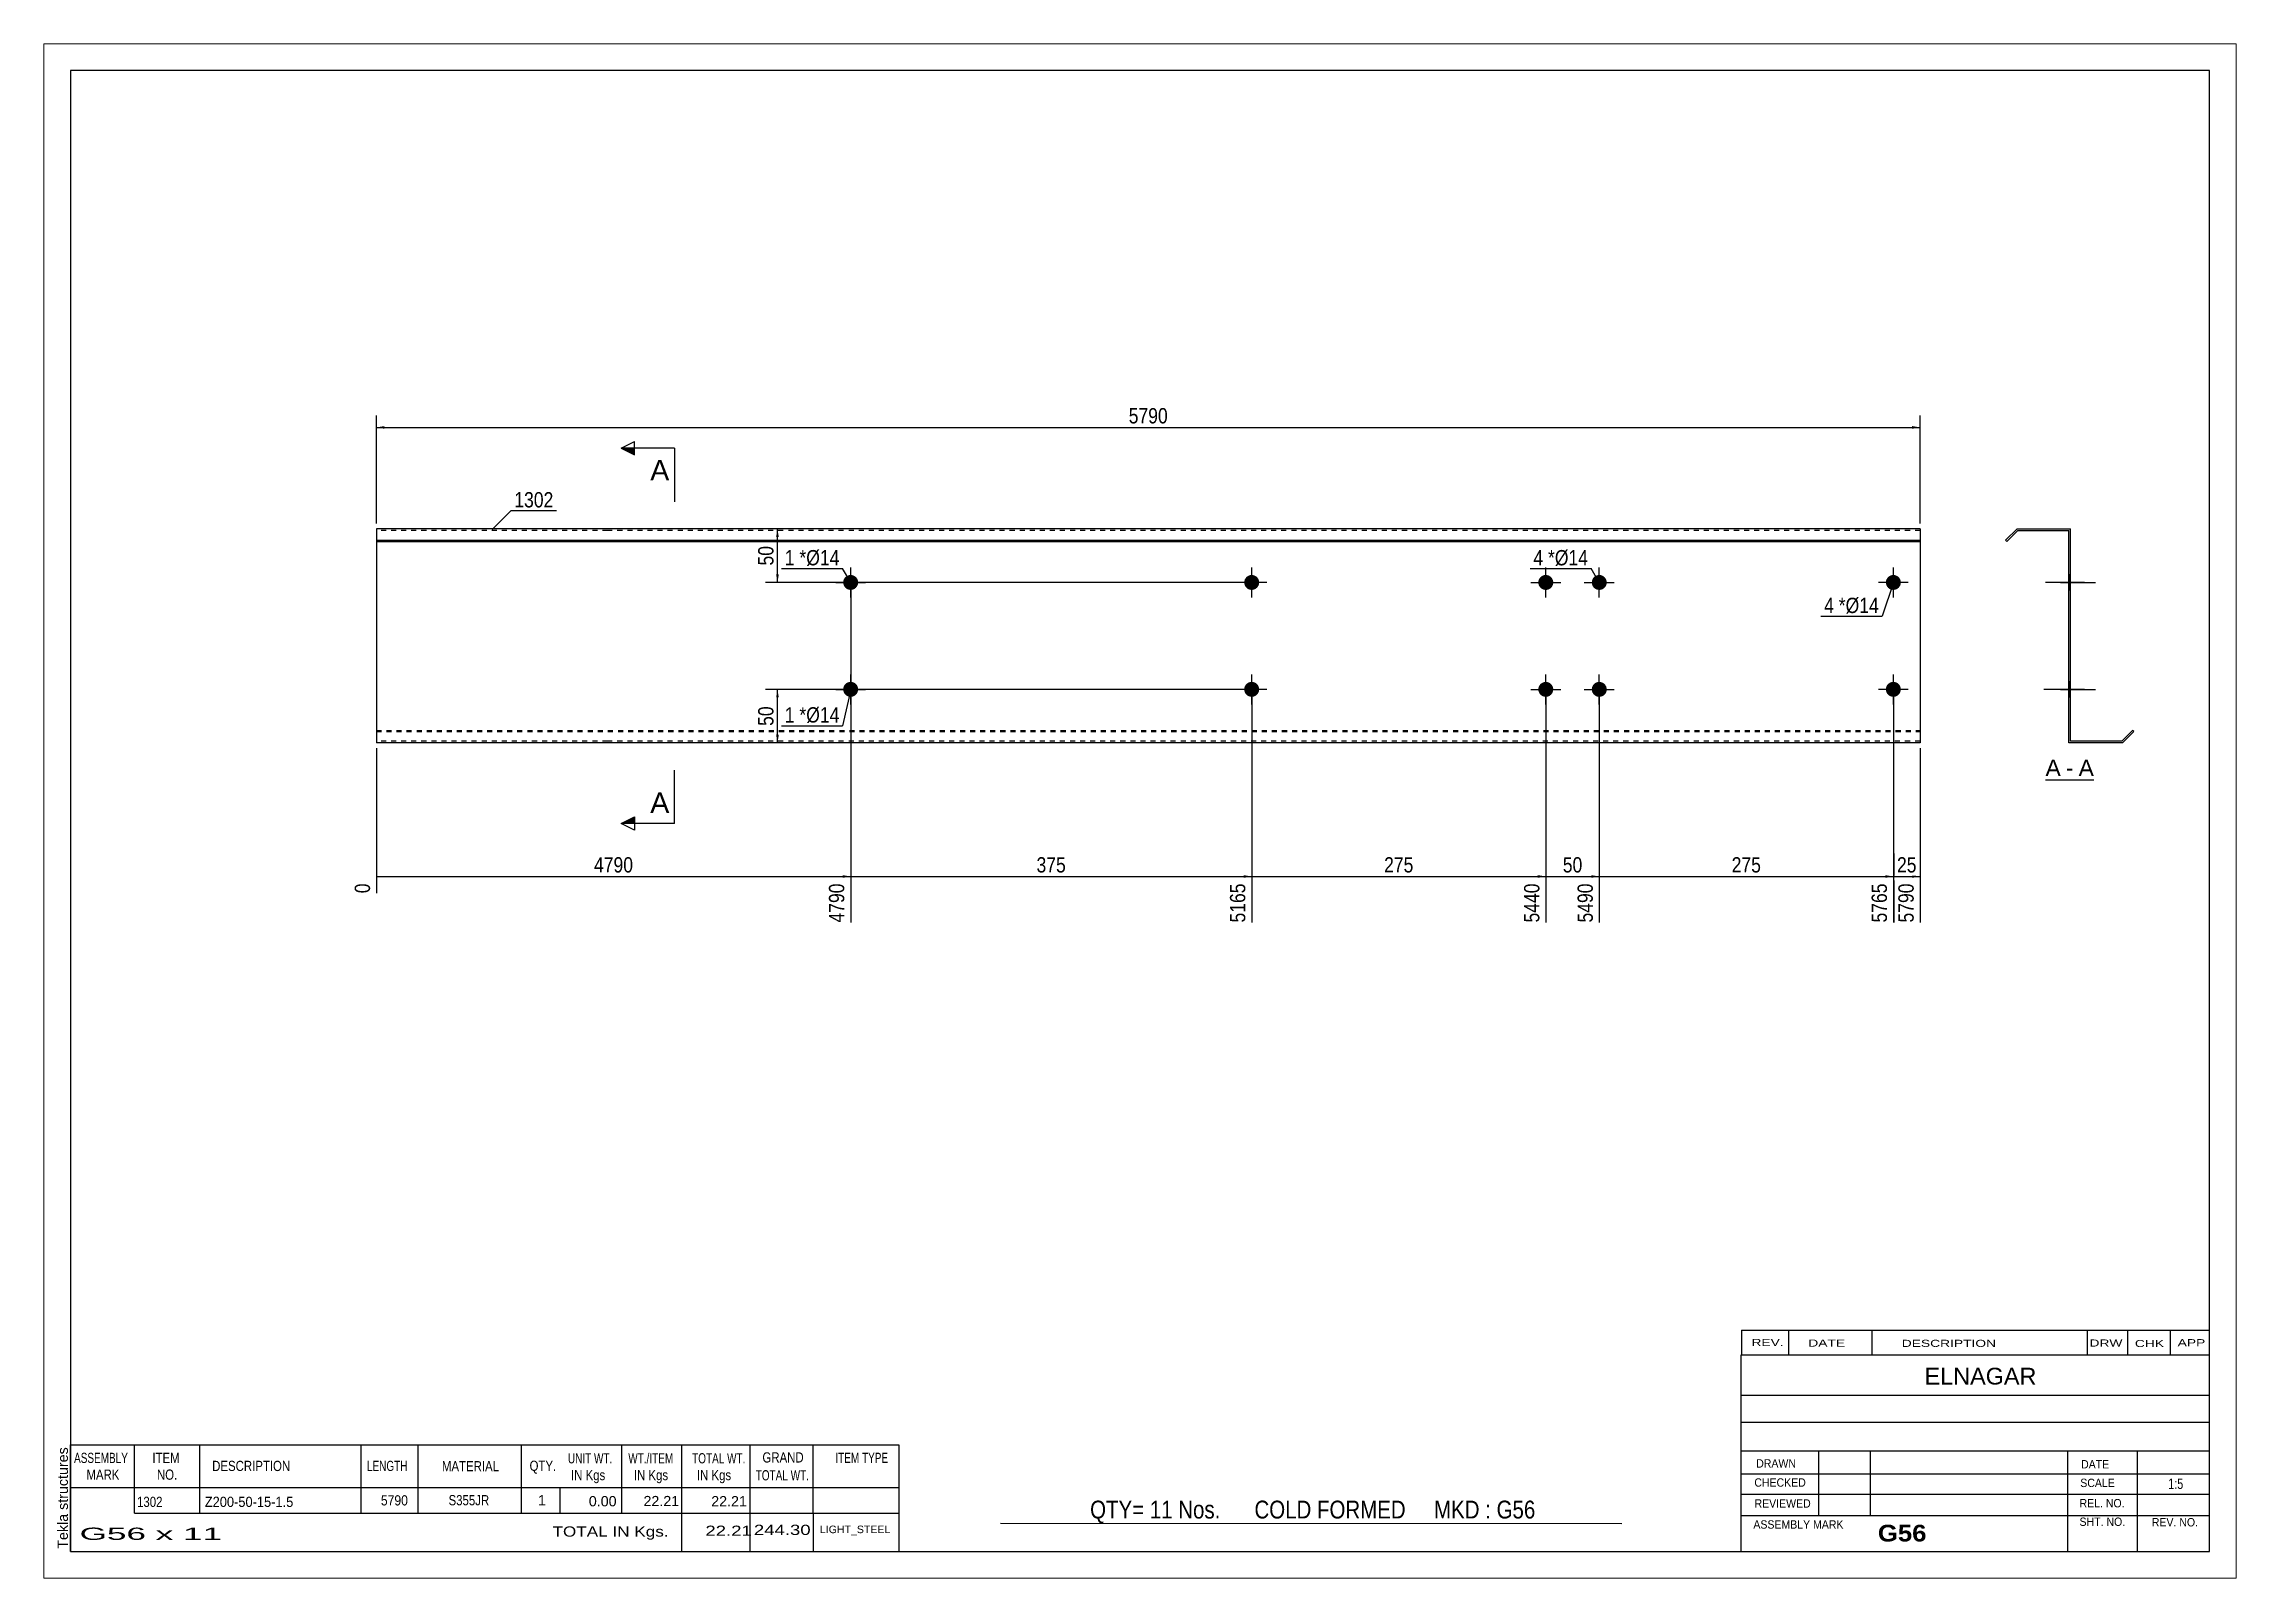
# Paper-space layout 'Layout1' of a CAD drawing. Header units: millimetres. Extents: x 0 to 410, y 0 to 287.
# The model-space entities are those that its viewports show. They can reach past a viewport. Long polylines and large blocks are cut down to what shows.
import ezdxf

# ---------------------------------------------------------------- set-up
doc = ezdxf.new("R2010")
doc.units = ezdxf.units.MM
doc.linetypes.add('DXK_LINE_DOT1', pattern=[1.8814, 0.9407, -0.9407])
doc.layers.add('Viewport layer', color=7, linetype='Continuous', plot=False)
doc.styles.add('Arial', font='ARIAL.TTF', dxfattribs={"height": 0.2})
doc.styles.add('Arial Bold', font='ARIALBD.TTF', dxfattribs={"height": 0.2})
doc.styles.add('Arial Narrow', font='ARIALN.TTF', dxfattribs={"height": 0.2})

# ---------------------------------------------------------------- blocks, each defined once
blk = doc.blocks.new('Unknown-629088982-1531')
at = {"color": 5, "linetype": 'Continuous'}
for p, q in [((342.8, 105.75), (-57.2, 105.75)), ((-57.2, 105.75), (-57.2, -171.25)), ((342.8, -171.25), (342.8, 105.75)), ((-57.2, -171.25), (342.8, -171.25))]:
    blk.add_line(p, q, dxfattribs=at)
at = {"color": 174, "linetype": 'Continuous', "style": 'Arial'}
blk.add_text('Tekla structures', height=1.9102, rotation=90, dxfattribs=at).set_placement((-57.7, -170.75))
blk = doc.blocks.new('Unknown-629088982-12 - 1227')
at = {"color": 7, "linetype": 'Continuous'}
blk.add_line((312.15, -26.95), (321.18, -26.95), dxfattribs=at)
at = {"color": 0, "linetype": 'Continuous'}
blk.add_wipeout([(314.99, -26.2), (314.99, -23), (312.15, -23), (312.15, -26.2)], dxfattribs=at)
blk.add_wipeout([(317.38, -26.2), (317.38, -23), (315.95, -23), (315.95, -26.2)], dxfattribs=at)
at = {"color": 96, "linetype": 'Continuous', "style": 'Arial'}
blk.add_text('A', height=3.06, dxfattribs=at).set_placement((312.15, -26.2))
at = {"color": 0, "linetype": 'Continuous'}
blk.add_wipeout([(321.18, -26.2), (321.18, -23), (318.34, -23), (318.34, -26.2)], dxfattribs=at)
at = {"color": 96, "linetype": 'Continuous', "style": 'Arial'}
for s, p in [('A', (318.34, -26.2)), ('-', (315.95, -26.2))]:
    blk.add_text(s, height=3.06, dxfattribs=at).set_placement(p)
blk = doc.blocks.new('Bolt-629088982-1223 - 1203')
at = {"linetype": 'Continuous'}
blk.add_hatch(color=3, dxfattribs=at).paths.add_polyline_path([(87.29, -10, -1), (90.09, -10, -1)])
at = {"color": 3, "linetype": 'Continuous'}
for p, q in [((88.69, -12.8), (88.69, -7.2)), ((85.89, -10), (91.49, -10))]:
    blk.add_line(p, q, dxfattribs=at)
blk = doc.blocks.new('Part-629088982-1218 - 1203')
at = {"color": 2, "linetype": 'Continuous'}
for p, q in [((0, 20), (0, -20)), ((43.2, 20), (0, 20)), ((0, 17.88), (43.2, 17.88)), ((0, 17.67), (43.2, 17.67)), ((288.69, 20), (43.3, 20)), ((43.3, 17.88), (288.69, 17.88)), ((43.3, 17.67), (288.69, 17.67)), ((288.69, 20), (288.69, -20)), ((43.2, -20), (0, -20)), ((288.69, -20), (43.3, -20))]:
    blk.add_line(p, q, dxfattribs=at)
at = {"color": 7, "linetype": 'DXK_LINE_DOT1'}
for p, q in [((43.2, 19.7), (0, 19.7)), ((288.69, 19.7), (43.3, 19.7)), ((0, -17.67), (43.2, -17.67)), ((0, -17.88), (43.2, -17.88)), ((43.2, -19.7), (0, -19.7)), ((43.3, -17.67), (288.69, -17.67)), ((43.3, -17.88), (288.69, -17.88)), ((288.69, -19.7), (43.3, -19.7))]:
    blk.add_line(p, q, dxfattribs=at)
blk = doc.blocks.new('Bolt-629088982-1219 - 1203')
at = {"linetype": 'Continuous'}
for points in [[(217.29, 10, -1), (220.09, 10, -1)], [(227.29, 10, -1), (230.09, 10, -1)], [(217.29, -10, -1), (220.09, -10, -1)], [(227.29, -10, -1), (230.09, -10, -1)]]:
    blk.add_hatch(color=3, dxfattribs=at).paths.add_polyline_path(points)
at = {"color": 3, "linetype": 'Continuous'}
for p, q in [((218.69, 7.2), (218.69, 12.8)), ((228.69, 7.2), (228.69, 12.8)), ((215.89, 10), (221.49, 10)), ((225.89, 10), (231.49, 10)), ((218.69, -12.8), (218.69, -7.2)), ((228.69, -12.8), (228.69, -7.2)), ((215.89, -10), (221.49, -10)), ((225.89, -10), (231.49, -10))]:
    blk.add_line(p, q, dxfattribs=at)
blk = doc.blocks.new('Bolt-629088982-1220 - 1203')
at = {"linetype": 'Continuous'}
blk.add_hatch(color=3, dxfattribs=at).paths.add_polyline_path([(87.29, 10, -1), (90.09, 10, -1)])
at = {"color": 3, "linetype": 'Continuous'}
for p, q in [((88.69, 7.2), (88.69, 12.8)), ((85.89, 10), (91.49, 10))]:
    blk.add_line(p, q, dxfattribs=at)
blk = doc.blocks.new('Bolt-629088982-1221 - 1203')
at = {"linetype": 'Continuous'}
for points in [[(162.29, 10, -1), (165.09, 10, -1)], [(282.29, 10, -1), (285.09, 10, -1)]]:
    blk.add_hatch(color=3, dxfattribs=at).paths.add_polyline_path(points)
at = {"color": 3, "linetype": 'Continuous'}
for p, q in [((163.69, 7.2), (163.69, 12.8)), ((283.69, 7.2), (283.69, 12.8)), ((166.49, 10), (160.89, 10)), ((286.49, 10), (280.89, 10))]:
    blk.add_line(p, q, dxfattribs=at)
blk = doc.blocks.new('Bolt-629088982-1222 - 1203')
at = {"linetype": 'Continuous'}
for points in [[(162.29, -10, -1), (165.09, -10, -1)], [(282.29, -10, -1), (285.09, -10, -1)]]:
    blk.add_hatch(color=3, dxfattribs=at).paths.add_polyline_path(points)
at = {"color": 3, "linetype": 'Continuous'}
for p, q in [((163.69, -12.8), (163.69, -7.2)), ((283.69, -12.8), (283.69, -7.2)), ((166.49, -10), (160.89, -10)), ((286.49, -10), (280.89, -10))]:
    blk.add_line(p, q, dxfattribs=at)
blk = doc.blocks.new('Bolt-629088982-1232 - 1227')
at = {"linetype": 'Continuous'}
blk.add_hatch(color=3, dxfattribs=at).paths.add_polyline_path([(316.52, 11.4), (316.52, 8.6), (316.82, 8.6), (316.82, 11.4)])
blk.add_hatch(color=3, dxfattribs=at).paths.add_polyline_path([(316.52, 11.4), (316.52, 8.6), (316.82, 8.6), (316.82, 11.4)])
at = {"color": 3, "linetype": 'Continuous'}
for p, q in [((314.92, 10), (321.52, 10)), ((314.92, 10), (321.52, 10)), ((316.52, 11.4), (316.82, 11.4)), ((316.52, 11.4), (316.82, 11.4)), ((316.52, 8.6), (316.82, 8.6)), ((316.52, 8.6), (316.82, 8.6))]:
    blk.add_line(p, q, dxfattribs=at)
blk = doc.blocks.new('Part-629088982-1229 - 1227')
at = {"color": 2, "linetype": 'Continuous'}
for p, q in [((306.82, 20), (304.69, 17.88)), ((304.69, 17.88), (304.91, 17.67)), ((304.91, 17.67), (306.94, 19.7)), ((306.82, 20), (316.82, 20)), ((306.94, 19.7), (316.52, 19.7)), ((316.52, -20), (316.52, 19.7)), ((316.82, -19.7), (316.82, 20)), ((326.52, -20), (316.52, -20)), ((326.39, -19.7), (316.82, -19.7)), ((326.39, -19.7), (328.42, -17.67)), ((326.52, -20), (328.64, -17.88)), ((328.64, -17.88), (328.42, -17.67))]:
    blk.add_line(p, q, dxfattribs=at)
blk = doc.blocks.new('Bolt-629088982-1230 - 1227')
at = {"linetype": 'Continuous'}
for points in [[(316.52, 11.4), (316.52, 8.6), (316.82, 8.6), (316.82, 11.4)], [(316.52, 11.4), (316.52, 8.6), (316.82, 8.6), (316.82, 11.4)], [(316.52, -8.6), (316.52, -11.4), (316.82, -11.4), (316.82, -8.6)], [(316.52, -8.6), (316.52, -11.4), (316.82, -11.4), (316.82, -8.6)]]:
    blk.add_hatch(color=3, dxfattribs=at).paths.add_polyline_path(points)
at = {"color": 3, "linetype": 'Continuous'}
for p, q in [((319.42, 10), (312.82, 10)), ((319.42, 10), (312.82, 10)), ((316.82, 11.4), (316.52, 11.4)), ((316.82, 11.4), (316.52, 11.4)), ((316.82, 8.6), (316.52, 8.6)), ((316.82, 8.6), (316.52, 8.6)), ((319.42, -10), (312.82, -10)), ((319.42, -10), (312.82, -10)), ((316.82, -8.6), (316.52, -8.6)), ((316.82, -8.6), (316.52, -8.6)), ((316.82, -11.4), (316.52, -11.4)), ((316.82, -11.4), (316.52, -11.4))]:
    blk.add_line(p, q, dxfattribs=at)
blk = doc.blocks.new('Bolt-629088982-1231 - 1227')
at = {"linetype": 'Continuous'}
blk.add_hatch(color=3, dxfattribs=at).paths.add_polyline_path([(316.52, 11.4), (316.52, 8.6), (316.82, 8.6), (316.82, 11.4)])
at = {"color": 3, "linetype": 'Continuous'}
for p, q in [((318.72, 10), (312.12, 10)), ((316.82, 11.4), (316.52, 11.4)), ((316.82, 8.6), (316.52, 8.6))]:
    blk.add_line(p, q, dxfattribs=at)
blk = doc.blocks.new('Bolt-629088982-1233 - 1227')
at = {"linetype": 'Continuous'}
blk.add_hatch(color=3, dxfattribs=at).paths.add_polyline_path([(316.52, -8.6), (316.52, -11.4), (316.82, -11.4), (316.82, -8.6)])
blk.add_hatch(color=3, dxfattribs=at).paths.add_polyline_path([(316.52, -8.6), (316.52, -11.4), (316.82, -11.4), (316.82, -8.6)])
at = {"color": 3, "linetype": 'Continuous'}
for p, q in [((314.92, -10), (321.52, -10)), ((314.92, -10), (321.52, -10)), ((316.52, -8.6), (316.82, -8.6)), ((316.52, -8.6), (316.82, -8.6)), ((316.52, -11.4), (316.82, -11.4)), ((316.52, -11.4), (316.82, -11.4))]:
    blk.add_line(p, q, dxfattribs=at)
blk = doc.blocks.new('Bolt-629088982-1234 - 1227')
at = {"linetype": 'Continuous'}
blk.add_hatch(color=3, dxfattribs=at).paths.add_polyline_path([(316.52, -8.6), (316.52, -11.4), (316.82, -11.4), (316.82, -8.6)])
at = {"color": 3, "linetype": 'Continuous'}
for p, q in [((318.42, -10), (311.82, -10)), ((316.82, -8.6), (316.52, -8.6)), ((316.82, -11.4), (316.52, -11.4))]:
    blk.add_line(p, q, dxfattribs=at)
blk = doc.blocks.new('StraightDimension-629088982-1245 - 1203')
at = {"linetype": 'Continuous'}
blk.add_hatch(color=7, dxfattribs=at).paths.add_polyline_path([(217.19, -44.75), (218.69, -45), (217.19, -45.25)])
at = {"color": 7, "linetype": 'Continuous'}
for p, q in [((163.69, -11), (163.69, -53.61)), ((218.69, -11), (218.69, -53.61)), ((163.69, -45), (218.69, -45))]:
    blk.add_line(p, q, dxfattribs=at)
at = {"color": 0}
blk.add_wipeout([(194.54, -44.85), (194.54, -40.65), (187.85, -40.65), (187.85, -44.85)], dxfattribs=at)
at = {"color": 0, "linetype": 'Continuous'}
blk.add_wipeout([(218.09, -45.7), (213.89, -45.7), (213.89, -54.21), (218.09, -54.21)], dxfattribs=at)
at = {"color": 3, "style": 'Arial Narrow'}
blk.add_text('275', height=2.863, dxfattribs=at).set_placement((188.45, -44.25))
at = {"color": 3, "linetype": 'Continuous', "style": 'Arial Narrow'}
blk.add_text('5440', height=2.863, rotation=90.0002, dxfattribs=at).set_placement((217.49, -53.61))
blk = doc.blocks.new('StraightDimension-629088982-1242 - 1203')
at = {"linetype": 'Continuous'}
blk.add_hatch(color=7, dxfattribs=at).paths.add_polyline_path([(287.19, -44.75), (288.69, -45), (287.19, -45.25)])
at = {"color": 7, "linetype": 'Continuous'}
for p, q in [((283.69, -11), (283.69, -53.61)), ((288.69, -21), (288.69, -53.61)), ((283.69, -45), (288.69, -45))]:
    blk.add_line(p, q, dxfattribs=at)
at = {"color": 0}
blk.add_wipeout([(288.62, -44.85), (288.62, -40.65), (283.77, -40.65), (283.77, -44.85)], dxfattribs=at)
at = {"color": 0, "linetype": 'Continuous'}
blk.add_wipeout([(288.09, -45.7), (283.89, -45.7), (283.89, -54.21), (288.09, -54.21)], dxfattribs=at)
at = {"color": 3, "style": 'Arial Narrow'}
blk.add_text('25', height=2.863, dxfattribs=at).set_placement((284.37, -44.25))
at = {"color": 3, "linetype": 'Continuous', "style": 'Arial Narrow'}
blk.add_text('5790', height=2.863, rotation=90.0002, dxfattribs=at).set_placement((287.49, -53.61))
blk = doc.blocks.new('StraightDimension-629088982-1243 - 1203')
at = {"linetype": 'Continuous'}
blk.add_hatch(color=7, dxfattribs=at).paths.add_polyline_path([(282.19, -44.75), (283.69, -45), (282.19, -45.25)])
at = {"color": 7, "linetype": 'Continuous'}
for p, q in [((228.69, -11), (228.69, -53.61)), ((283.69, -11), (283.69, -53.61)), ((228.69, -45), (283.69, -45))]:
    blk.add_line(p, q, dxfattribs=at)
at = {"color": 0}
blk.add_wipeout([(259.54, -44.85), (259.54, -40.65), (252.85, -40.65), (252.85, -44.85)], dxfattribs=at)
at = {"color": 0, "linetype": 'Continuous'}
blk.add_wipeout([(283.09, -45.7), (278.89, -45.7), (278.89, -54.21), (283.09, -54.21)], dxfattribs=at)
at = {"color": 3, "style": 'Arial Narrow'}
blk.add_text('275', height=2.863, dxfattribs=at).set_placement((253.45, -44.25))
at = {"color": 3, "linetype": 'Continuous', "style": 'Arial Narrow'}
blk.add_text('5765', height=2.863, rotation=90.0002, dxfattribs=at).set_placement((282.49, -53.61))
blk = doc.blocks.new('StraightDimension-629088982-1244 - 1203')
at = {"linetype": 'Continuous'}
blk.add_hatch(color=7, dxfattribs=at).paths.add_polyline_path([(227.19, -44.75), (228.69, -45), (227.19, -45.25)])
at = {"color": 7, "linetype": 'Continuous'}
for p, q in [((218.69, -11), (218.69, -53.61)), ((228.69, -11), (228.69, -53.61)), ((218.69, -45), (228.69, -45))]:
    blk.add_line(p, q, dxfattribs=at)
at = {"color": 0}
blk.add_wipeout([(226.12, -44.85), (226.12, -40.65), (221.27, -40.65), (221.27, -44.85)], dxfattribs=at)
at = {"color": 0, "linetype": 'Continuous'}
blk.add_wipeout([(228.09, -45.7), (223.89, -45.7), (223.89, -54.21), (228.09, -54.21)], dxfattribs=at)
at = {"color": 3, "style": 'Arial Narrow'}
blk.add_text('50', height=2.863, dxfattribs=at).set_placement((221.87, -44.25))
at = {"color": 3, "linetype": 'Continuous', "style": 'Arial Narrow'}
blk.add_text('5490', height=2.863, rotation=90.0002, dxfattribs=at).set_placement((227.49, -53.61))
blk = doc.blocks.new('StraightDimension-629088982-1246 - 1203')
at = {"linetype": 'Continuous'}
blk.add_hatch(color=7, dxfattribs=at).paths.add_polyline_path([(162.19, -44.75), (163.69, -45), (162.19, -45.25)])
at = {"color": 7, "linetype": 'Continuous'}
for p, q in [((88.69, 9), (88.69, -53.61)), ((163.69, -11), (163.69, -53.61)), ((88.69, -45), (163.69, -45))]:
    blk.add_line(p, q, dxfattribs=at)
at = {"color": 0}
blk.add_wipeout([(129.54, -44.85), (129.54, -40.65), (122.85, -40.65), (122.85, -44.85)], dxfattribs=at)
at = {"color": 0, "linetype": 'Continuous'}
blk.add_wipeout([(163.09, -45.7), (158.89, -45.7), (158.89, -54.21), (163.09, -54.21)], dxfattribs=at)
at = {"color": 3, "style": 'Arial Narrow'}
blk.add_text('375', height=2.863, dxfattribs=at).set_placement((123.45, -44.25))
at = {"color": 3, "linetype": 'Continuous', "style": 'Arial Narrow'}
blk.add_text('5165', height=2.863, rotation=90.0002, dxfattribs=at).set_placement((162.49, -53.61))
blk = doc.blocks.new('StraightDimension-629088982-1247 - 1203')
at = {"linetype": 'Continuous'}
blk.add_hatch(color=7, dxfattribs=at).paths.add_polyline_path([(87.19, -44.75), (88.69, -45), (87.19, -45.25)])
at = {"color": 7, "linetype": 'Continuous'}
for p, q in [((88.69, 9), (88.69, -53.61)), ((0, -21), (0, -48.13)), ((0, -45), (88.69, -45))]:
    blk.add_line(p, q, dxfattribs=at)
at = {"color": 0}
blk.add_wipeout([(48.6, -44.85), (48.6, -40.65), (40.09, -40.65), (40.09, -44.85)], dxfattribs=at)
at = {"color": 0, "linetype": 'Continuous'}
for points in [[(-0.6, -45.7), (-4.8, -45.7), (-4.8, -48.73), (-0.6, -48.73)], [(88.09, -45.7), (83.89, -45.7), (83.89, -54.21), (88.09, -54.21)]]:
    blk.add_wipeout(points, dxfattribs=at)
at = {"color": 3, "style": 'Arial Narrow'}
blk.add_text('4790', height=2.863, dxfattribs=at).set_placement((40.69, -44.25))
at = {"color": 3, "linetype": 'Continuous', "style": 'Arial Narrow'}
for s, height, p in [('0', 2.86, (-1.2, -48.13)), ('4790', 2.863, (87.49, -53.61))]:
    blk.add_text(s, height=height, rotation=90.0002, dxfattribs=at).set_placement(p)
blk = doc.blocks.new('StraightDimension-629088982-1273 - 1203')
at = {"linetype": 'Continuous'}
for points in [[(74.75, 18.5), (75, 20), (75.25, 18.5)], [(75.25, 11.5), (75, 10), (74.75, 11.5)]]:
    blk.add_hatch(color=7, dxfattribs=at).paths.add_polyline_path(points)
at = {"color": 7, "linetype": 'Continuous'}
for p, q in [((87.69, 20), (72.75, 20)), ((75, 10), (75, 20)), ((162.69, 10), (72.75, 10))]:
    blk.add_line(p, q, dxfattribs=at)
at = {"color": 0}
blk.add_wipeout([(74.85, 17.43), (70.65, 17.43), (70.65, 12.57), (74.85, 12.57)], dxfattribs=at)
at = {"color": 3, "style": 'Arial Narrow'}
blk.add_text('50', height=2.863, rotation=90.0002, dxfattribs=at).set_placement((74.25, 13.17))
blk = doc.blocks.new('StraightDimension-629088982-1280 - 1203')
at = {"linetype": 'Continuous'}
for points in [[(74.75, -11.5), (75, -10), (75.25, -11.5)], [(75.25, -18.5), (75, -20), (74.75, -18.5)]]:
    blk.add_hatch(color=7, dxfattribs=at).paths.add_polyline_path(points)
at = {"color": 7, "linetype": 'Continuous'}
for p, q in [((162.69, -10), (72.75, -10)), ((75, -20), (75, -10)), ((87.69, -20), (72.75, -20))]:
    blk.add_line(p, q, dxfattribs=at)
at = {"color": 0}
blk.add_wipeout([(74.85, -12.57), (70.65, -12.57), (70.65, -17.43), (74.85, -17.43)], dxfattribs=at)
at = {"color": 3, "style": 'Arial Narrow'}
blk.add_text('50', height=2.863, rotation=90.0002, dxfattribs=at).set_placement((74.25, -16.83))
blk = doc.blocks.new('StraightDimension-629088982-1286 - 1203')
at = {"linetype": 'Continuous'}
for points in [[(1.5, 38.75), (0, 39), (1.5, 39.25)], [(287.19, 39.25), (288.69, 39), (287.19, 38.75)]]:
    blk.add_hatch(color=7, dxfattribs=at).paths.add_polyline_path(points)
at = {"color": 7, "linetype": 'Continuous'}
for p, q in [((0, 21), (0, 41.25)), ((288.69, 21), (288.69, 41.25)), ((0, 39), (288.69, 39))]:
    blk.add_line(p, q, dxfattribs=at)
at = {"color": 0}
blk.add_wipeout([(148.6, 39.15), (148.6, 43.35), (140.09, 43.35), (140.09, 39.15)], dxfattribs=at)
at = {"color": 3, "style": 'Arial Narrow'}
blk.add_text('5790', height=2.863, dxfattribs=at).set_placement((140.69, 39.75))
blk = doc.blocks.new('CBS_CALLOFF-629088982-1558')
at = {"color": 7, "linetype": 'Continuous'}
blk.add_line((116.68, -165.98), (232.91, -166), dxfattribs=at)
at = {"color": 3, "linetype": 'Continuous', "style": 'Arial Narrow'}
blk.add_text('QTY= 11 Nos.      COLD FORMED     MKD : G56', height=3.3405, dxfattribs=at).set_placement((133.47, -165.09))
blk = doc.blocks.new('CBS_BOM-629088982-1557')
at = {"color": 7, "linetype": 'Continuous'}
for p, q in [((-57.23, -159.28), (-57.23, -151.28)), ((-57.23, -151.28), (97.69, -151.28)), ((-45.23, -159.28), (-45.23, -151.28)), ((-33.04, -159.28), (-33.04, -151.28)), ((-2.88, -159.28), (-2.88, -151.28)), ((7.8, -159.28), (7.8, -151.28)), ((27.12, -159.28), (27.12, -151.28)), ((45.92, -159.28), (45.92, -151.28)), ((57.13, -159.28), (57.13, -151.28)), ((69.92, -159.28), (69.92, -151.28)), ((81.67, -159.28), (81.67, -151.28)), ((97.69, -151.29), (97.69, -159.27)), ((-57.23, -159.28), (97.69, -159.28)), ((-57.23, -164.08), (-57.23, -159.28)), ((-45.23, -164.08), (-45.23, -159.28)), ((-33.04, -164.08), (-33.04, -159.28)), ((-2.88, -164.08), (-2.88, -159.28)), ((7.8, -164.08), (7.8, -159.28)), ((27.12, -164.08), (27.12, -159.28)), ((34.38, -164.08), (34.38, -159.28)), ((45.92, -164.08), (45.92, -159.28)), ((57.13, -164.08), (57.13, -159.28)), ((69.92, -164.08), (69.92, -159.28)), ((81.69, -164.08), (81.69, -159.28)), ((97.69, -159.28), (97.69, -164.08)), ((-57.23, -171.28), (-57.23, -164.1)), ((-45.23, -164.08), (97.69, -164.08)), ((57.13, -171.28), (57.13, -164.1)), ((69.92, -171.28), (69.92, -164.1)), ((81.73, -171.28), (81.73, -164.1)), ((97.69, -164.08), (97.69, -171.28)), ((-57.23, -171.28), (97.69, -171.28))]:
    blk.add_line(p, q, dxfattribs=at)
at = {"color": 3, "linetype": 'Continuous', "style": 'Arial'}
for s, height, width, p in [('ASSEMBLY', 1.91, 0.7, (-56.55, -154.71)), ('ITEM', 1.91, 0.8, (-41.9, -154.71)), ('DESCRIPTION', 1.9102, 0.8, (-30.72, -156.21)), ('LENGTH', 1.91, 0.7, (-1.77, -156.21)), ('MATERIAL', 1.91, 0.8, (12.25, -156.26)), ('QTY.', 1.91, 0.8, (28.64, -156.18)), ('UNIT WT.', 1.91, 0.7, (35.81, -154.78)), ('WT./ITEM', 1.91, 0.7, (47.1, -154.78)), ('TOTAL WT.', 1.91, 0.7, (59.04, -154.78)), ('GRAND', 1.91, 0.8, (72.19, -154.62)), ('ITEM TYPE', 1.91, 0.7, (85.83, -154.7)), ('MARK', 1.91, 0.8, (-54.23, -157.84)), ('NO.', 1.91, 0.8, (-41.05, -157.84)), ('IN Kgs', 1.91, 0.8, (36.39, -157.92)), ('IN Kgs', 1.91, 0.8, (48.14, -157.92)), ('IN Kgs', 1.91, 0.8, (59.93, -157.92)), ('TOTAL WT.', 1.91, 0.7, (70.93, -157.96))]:
    blk.add_text(s, height=height, dxfattribs=dict(at, width=width)).set_placement(p)
at = {"color": 7, "linetype": 'Continuous', "style": 'Arial'}
for s, height, width, p in [('1302', 1.91, 0.8, (-44.77, -162.93)), ('Z200-50-15-1.5', 1.9102, 0.9, (-32.1, -162.93)), ('5790', 1.91, 0.85, (0.84, -162.65)), ('S355JR', 1.91, 0.8, (13.49, -162.62))]:
    blk.add_text(s, height=height, dxfattribs=dict(at, width=width)).set_placement(p)
for s, p in [('1', (30.21, -162.62)), ('0.00', (39.72, -162.81)), ('22.21', (49.94, -162.78)), ('22.21', (62.61, -162.81))]:
    blk.add_text(s, height=1.91, dxfattribs=at).set_placement(p)
at = {"color": 6, "linetype": 'Continuous', "style": 'Arial'}
for s, height, width, p in [('G56 x 11', 2.292, 2.05, (-55.51, -169.09)), ('TOTAL IN Kgs.', 1.9102, 1.2, (32.93, -168.48)), ('22.21', 1.91, 1.3, (61.52, -168.33)), ('244.30', 1.91, 1.3, (70.59, -168.17))]:
    blk.add_text(s, height=height, dxfattribs=dict(at, width=width)).set_placement(p)
blk.add_text('LIGHT_STEEL', height=1.4135, dxfattribs=at).set_placement((82.94, -167.83))
blk = doc.blocks.new('CBS_NAME_BLOG-629088982-1559')
at = {"color": 7, "linetype": 'Continuous'}
for p, q in [((255.21, -134.5), (342.73, -134.5)), ((255.21, -171.21), (255.21, -134.5)), ((255.21, -142.04), (342.73, -142.04)), ((255.28, -147.09), (342.8, -147.09)), ((255.21, -152.46), (342.73, -152.46)), ((269.73, -164.57), (269.73, -152.47)), ((279.42, -164.54), (279.42, -152.47)), ((316.33, -171.21), (316.33, -152.48)), ((329.38, -171.21), (329.38, -152.47)), ((255.22, -156.76), (342.8, -156.74)), ((255.21, -160.51), (342.73, -160.51)), ((255.21, -164.55), (342.73, -164.55)), ((255.21, -171.25), (342.8, -171.25))]:
    blk.add_line(p, q, dxfattribs=at)
at = {"color": 3, "linetype": 'Continuous', "style": 'Arial'}
blk.add_text('ELNAGAR', height=3.133, dxfattribs=at).set_placement((289.53, -140.03))
at = {"color": 3, "linetype": 'Continuous'}
for s, height, style, width, p in [('DRAWN', 1.566, 'Arial', 0.9, (258.04, -155.57)), ('DATE', 1.566, 'Arial', 0.9, (318.8, -155.73)), ('CHECKED', 1.566, 'Arial', 0.9, (257.69, -159.14)), ('SCALE', 1.566, 'Arial', 0.9, (318.65, -159.21)), ('1:5', 1.957, 'Arial Narrow', 0.9, (335.1, -159.57)), ('REVIEWED', 1.566, 'Arial', 0.9, (257.73, -163.06)), ('REL. NO.', 1.566, 'Arial', 0.9, (318.51, -163.01)), ('ASSEMBLY MARK', 1.5663, 'Arial', 0.9, (257.51, -166.99)), ('G56', 3.131, 'Arial Bold', 1.1, (280.79, -169.39)), ('SHT. NO.', 1.566, 'Arial', 0.9, (318.51, -166.48)), ('REV. NO.', 1.566, 'Arial', 0.9, (332.03, -166.57))]:
    blk.add_text(s, height=height, dxfattribs=dict(at, style=style, width=width)).set_placement(p)
blk = doc.blocks.new('CBS_REVISION-629088982-1560')
at = {"color": 7, "linetype": 'Continuous'}
for p, q in [((255.29, -129.87), (342.79, -129.87)), ((255.29, -129.87), (255.29, -134.5)), ((264.09, -129.87), (264.09, -134.5)), ((279.68, -129.87), (279.68, -134.44)), ((319.94, -129.87), (319.94, -134.5)), ((327.48, -129.87), (327.48, -134.5)), ((335.43, -129.87), (335.43, -134.5)), ((255.29, -134.5), (342.79, -134.5))]:
    blk.add_line(p, q, dxfattribs=at)
at = {"color": 7, "style": 'Arial Narrow', "width": 1.7}
for s, height, p in [('REV.', 1.326, (257.15, -132.82)), ('DATE', 1.326, (267.78, -132.94)), ('DESCRIPTION', 1.3257, (285.26, -132.99)), ('DRW', 1.326, (320.37, -132.93)), ('CHK', 1.326, (328.86, -133.02)), ('APP', 1.326, (336.86, -132.87))]:
    blk.add_text(s, height=height, dxfattribs=at).set_placement(p)
blk = doc.blocks.new('Mark-629088982-1289 - 1203')
at = {"color": 0}
blk.add_wipeout([(33.097, 24.0375), (33.097, 27.0375), (25.7845, 27.0375), (25.7845, 24.0375)], dxfattribs=at)
blk.add_wipeout([(33.097, 24.0375), (33.097, 27.0375), (25.7845, 27.0375), (25.7845, 24.0375)], dxfattribs=at)
at = {"color": 7, "linetype": 'Continuous'}
for p, q in [((21.649, 19.902), (25.1845, 23.4375)), ((25.1845, 23.4375), (33.697, 23.4375))]:
    blk.add_line(p, q, dxfattribs=at)
at = {"color": 3, "style": 'Arial Narrow'}
blk.add_text('1302', height=2.86328, dxfattribs=at).set_placement((25.7845, 24.0375))
blk = doc.blocks.new('SectionMark-629088982-1240 - 1203')
at = {"linetype": 'Continuous'}
for points in [[(48.26, 35.1), (48.26, 33.85), (45.76, 35.1)], [(48.26, -33.85), (48.26, -35.1), (45.76, -35.1)]]:
    blk.add_hatch(color=30, dxfattribs=at).paths.add_polyline_path(points)
at = {"color": 30, "linetype": 'Continuous'}
for p, q in [((45.76, 35.1), (48.26, 36.35)), ((45.76, 35.1), (48.26, 33.85)), ((48.26, 33.85), (48.26, 36.35)), ((45.76, -35.1), (48.26, -33.85)), ((48.26, -36.35), (45.76, -35.1)), ((48.26, -33.85), (48.26, -36.35))]:
    blk.add_line(p, q, dxfattribs=at)
at = {"color": 0, "linetype": 'Continuous'}
for points in [[(54.76, 29.1), (54.76, 33.1), (51.21, 33.1), (51.21, 29.1)], [(54.76, -33.1), (54.76, -29.1), (51.21, -29.1), (51.21, -33.1)]]:
    blk.add_wipeout(points, dxfattribs=at)
at = {"color": 30, "linetype": 'Continuous'}
for p, q in [((55.76, 35.1), (45.76, 35.1)), ((55.76, 35.1), (55.76, 25.1)), ((55.76, -35.1), (55.76, -25.1)), ((55.76, -35.1), (45.76, -35.1))]:
    blk.add_line(p, q, dxfattribs=at)
at = {"color": 96, "linetype": 'Continuous', "style": 'Arial'}
for p in [(51.21, 29.1), (51.21, -33.1)]:
    blk.add_text('A', height=3.82, dxfattribs=at).set_placement(p)
blk = doc.blocks.new('MarkSet-629088982-1297 - 1203')
at = {"color": 0}
blk.add_wipeout([(272.58, 4.28), (272.58, 7.28), (270.75, 7.28), (270.75, 4.28)], dxfattribs=at)
blk.add_wipeout([(272.58, 4.28), (272.58, 7.28), (270.75, 7.28), (270.75, 4.28)], dxfattribs=at)
blk.add_wipeout([(274.76, 4.28), (274.76, 7.28), (273.48, 7.28), (273.48, 4.28)], dxfattribs=at)
blk.add_wipeout([(274.76, 4.28), (274.76, 7.28), (273.48, 7.28), (273.48, 4.28)], dxfattribs=at)
at = {"color": 3, "style": 'Arial Narrow'}
blk.add_text('4', height=2.86, dxfattribs=at).set_placement((270.75, 4.28))
at = {"color": 0}
blk.add_wipeout([(280.97, 4.28), (280.97, 7.28), (274.76, 7.28), (274.76, 4.28)], dxfattribs=at)
blk.add_wipeout([(280.97, 4.28), (280.97, 7.28), (274.76, 7.28), (274.76, 4.28)], dxfattribs=at)
at = {"color": 7, "linetype": 'Continuous'}
for p in [(283.69, 10), (270.15, 3.68)]:
    blk.add_line(p, (281.57, 3.68), dxfattribs=at)
at = {"color": 3, "style": 'Arial Narrow'}
for s, height, p in [('*', 2.86, (273.48, 4.28)), ('Ø14', 2.863, (274.76, 4.28))]:
    blk.add_text(s, height=height, dxfattribs=at).set_placement(p)
blk = doc.blocks.new('Mark-629088982-1300 - 1203')
at = {"color": 0}
blk.add_wipeout([(218.2, 13.2), (218.2, 16.2), (216.37, 16.2), (216.37, 13.2)], dxfattribs=at)
blk.add_wipeout([(218.2, 13.2), (218.2, 16.2), (216.37, 16.2), (216.37, 13.2)], dxfattribs=at)
blk.add_wipeout([(220.38, 13.2), (220.38, 16.2), (219.1, 16.2), (219.1, 13.2)], dxfattribs=at)
blk.add_wipeout([(220.38, 13.2), (220.38, 16.2), (219.1, 16.2), (219.1, 13.2)], dxfattribs=at)
at = {"color": 3, "style": 'Arial Narrow'}
blk.add_text('4', height=2.86, dxfattribs=at).set_placement((216.37, 13.2))
at = {"color": 0}
blk.add_wipeout([(226.59, 13.2), (226.59, 16.2), (220.38, 16.2), (220.38, 13.2)], dxfattribs=at)
blk.add_wipeout([(226.59, 13.2), (226.59, 16.2), (220.38, 16.2), (220.38, 13.2)], dxfattribs=at)
at = {"color": 7, "linetype": 'Continuous'}
for p in [(215.77, 12.6), (228.69, 10)]:
    blk.add_line(p, (227.19, 12.6), dxfattribs=at)
at = {"color": 3, "style": 'Arial Narrow'}
for s, height, p in [('*', 2.86, (219.1, 13.2)), ('Ø14', 2.863, (220.38, 13.2))]:
    blk.add_text(s, height=height, dxfattribs=at).set_placement(p)
blk = doc.blocks.new('Mark-629088982-1301 - 1203')
at = {"color": 0}
blk.add_wipeout([(78.2, 13.2), (78.2, 16.2), (76.37, 16.2), (76.37, 13.2)], dxfattribs=at)
blk.add_wipeout([(78.2, 13.2), (78.2, 16.2), (76.37, 16.2), (76.37, 13.2)], dxfattribs=at)
blk.add_wipeout([(80.38, 13.2), (80.38, 16.2), (79.1, 16.2), (79.1, 13.2)], dxfattribs=at)
blk.add_wipeout([(80.38, 13.2), (80.38, 16.2), (79.1, 16.2), (79.1, 13.2)], dxfattribs=at)
at = {"color": 3, "style": 'Arial Narrow'}
blk.add_text('1', height=2.86, dxfattribs=at).set_placement((76.37, 13.2))
at = {"color": 0}
blk.add_wipeout([(86.59, 13.2), (86.59, 16.2), (80.38, 16.2), (80.38, 13.2)], dxfattribs=at)
blk.add_wipeout([(86.59, 13.2), (86.59, 16.2), (80.38, 16.2), (80.38, 13.2)], dxfattribs=at)
at = {"color": 7, "linetype": 'Continuous'}
for p in [(75.77, 12.6), (88.69, 10)]:
    blk.add_line(p, (87.19, 12.6), dxfattribs=at)
at = {"color": 3, "style": 'Arial Narrow'}
for s, height, p in [('*', 2.86, (79.1, 13.2)), ('Ø14', 2.863, (80.38, 13.2))]:
    blk.add_text(s, height=height, dxfattribs=at).set_placement(p)
blk = doc.blocks.new('Mark-629088982-1302 - 1203')
at = {"color": 0}
blk.add_wipeout([(78.2, -16.2), (78.2, -13.2), (76.37, -13.2), (76.37, -16.2)], dxfattribs=at)
blk.add_wipeout([(78.2, -16.2), (78.2, -13.2), (76.37, -13.2), (76.37, -16.2)], dxfattribs=at)
blk.add_wipeout([(80.38, -16.2), (80.38, -13.2), (79.1, -13.2), (79.1, -16.2)], dxfattribs=at)
blk.add_wipeout([(80.38, -16.2), (80.38, -13.2), (79.1, -13.2), (79.1, -16.2)], dxfattribs=at)
at = {"color": 3, "style": 'Arial Narrow'}
blk.add_text('1', height=2.86, dxfattribs=at).set_placement((76.37, -16.2))
at = {"color": 0}
blk.add_wipeout([(86.59, -16.2), (86.59, -13.2), (80.38, -13.2), (80.38, -16.2)], dxfattribs=at)
blk.add_wipeout([(86.59, -16.2), (86.59, -13.2), (80.38, -13.2), (80.38, -16.2)], dxfattribs=at)
at = {"color": 7, "linetype": 'Continuous'}
for p in [(88.69, -10), (75.77, -16.8)]:
    blk.add_line(p, (87.19, -16.8), dxfattribs=at)
at = {"color": 3, "style": 'Arial Narrow'}
for s, height, p in [('*', 2.86, (79.1, -16.2)), ('Ø14', 2.863, (80.38, -16.2))]:
    blk.add_text(s, height=height, dxfattribs=at).set_placement(p)

msp = doc.modelspace()

# ---------------------------------------------------------------- block references
for name in ['Unknown-629088982-1531', 'Part-629088982-1218 - 1203', 'Part-629088982-1229 - 1227', 'Bolt-629088982-1220 - 1203', 'Bolt-629088982-1221 - 1203', 'Bolt-629088982-1219 - 1203', 'Bolt-629088982-1231 - 1227', 'Bolt-629088982-1230 - 1227', 'Bolt-629088982-1232 - 1227', 'Bolt-629088982-1223 - 1203', 'Bolt-629088982-1222 - 1203', 'Bolt-629088982-1234 - 1227', 'Bolt-629088982-1233 - 1227', 'CBS_REVISION-629088982-1560', 'CBS_NAME_BLOG-629088982-1559', 'CBS_BOM-629088982-1557', 'CBS_CALLOFF-629088982-1558']:
    msp.add_blockref(name, (0, 0))

# ---------------------------------------------------------------- next in the draw order: block references
for name in ['Mark-629088982-1300 - 1203', 'MarkSet-629088982-1297 - 1203', 'StraightDimension-629088982-1245 - 1203', 'StraightDimension-629088982-1242 - 1203', 'Unknown-629088982-12 - 1227']:
    msp.add_blockref(name, (0, 0))

# ---------------------------------------------------------------- next in the draw order: block references
for name in ['StraightDimension-629088982-1246 - 1203', 'StraightDimension-629088982-1243 - 1203']:
    msp.add_blockref(name, (0, 0))

# ---------------------------------------------------------------- next in the draw order: block references
for name in ['StraightDimension-629088982-1247 - 1203', 'StraightDimension-629088982-1244 - 1203']:
    msp.add_blockref(name, (0, 0))

# ---------------------------------------------------------------- next in the draw order: block references
for name in ['StraightDimension-629088982-1273 - 1203', 'StraightDimension-629088982-1280 - 1203']:
    msp.add_blockref(name, (0, 0))

# ---------------------------------------------------------------- next in the draw order: block references
for name in ['StraightDimension-629088982-1286 - 1203', 'Mark-629088982-1301 - 1203', 'Mark-629088982-1302 - 1203']:
    msp.add_blockref(name, (0, 0))

# ---------------------------------------------------------------- next in the draw order: block references
for name in ['SectionMark-629088982-1240 - 1203', 'Mark-629088982-1289 - 1203']:
    msp.add_blockref(name, (0, 0))

psp = doc.layouts.get("Layout1")

# ---------------------------------------------------------------- viewports
at = {"layer": 'Viewport layer', "view_target_point": (142.8, -32.75)}
psp.add_viewport(center=(205, 143.5), size=(410, 287), view_center_point=(0, 0), view_height=287, dxfattribs=at)

doc.saveas('drawing.dxf')
